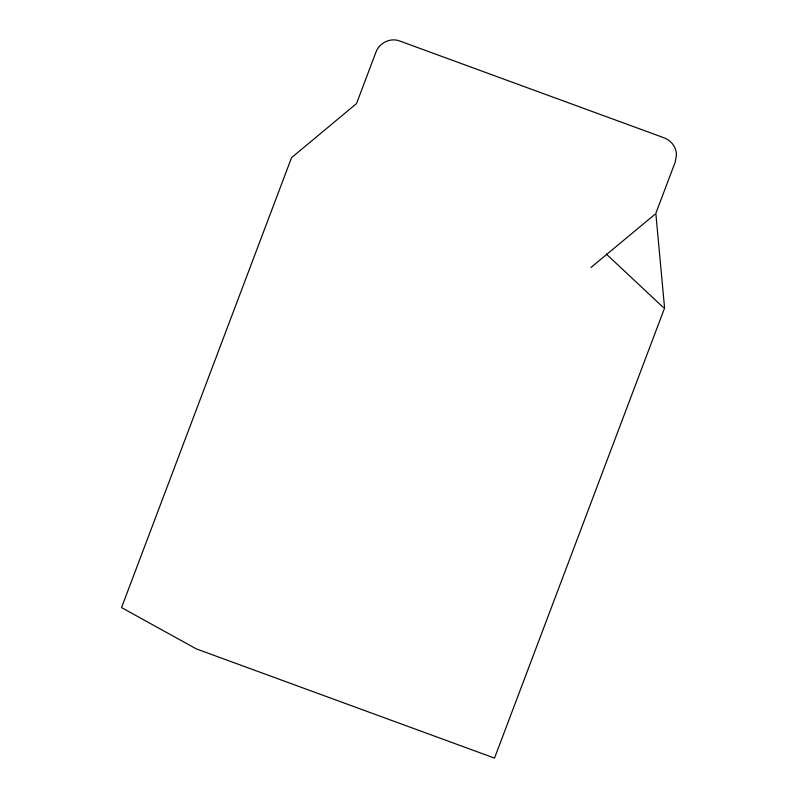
<?xml version="1.0" encoding="UTF-8"?>
<svg xmlns="http://www.w3.org/2000/svg" width="798" height="798" viewBox="0 0 798 798"><rect width="100%" height="100%" fill="white"/><g stroke="black" fill="none" stroke-linecap="round" stroke-linejoin="round"><path stroke-width="1.2" d="M590.949 267.51L654.779 214.443M606.28 254.043L663.387 307.519M676.455 154.882L675.218 162.084L655.826 213.375L664.584 308.028L494.521 758.1L196.288 648.874L121.545 607.597L291.569 157.655L356.526 103.56L375.908 52.269C379.18 43.002 390.292 37.386 399.589 40.947L663.736 137.695C670.948 140.209 676.445 147.131 676.455 154.882"/></g></svg>
